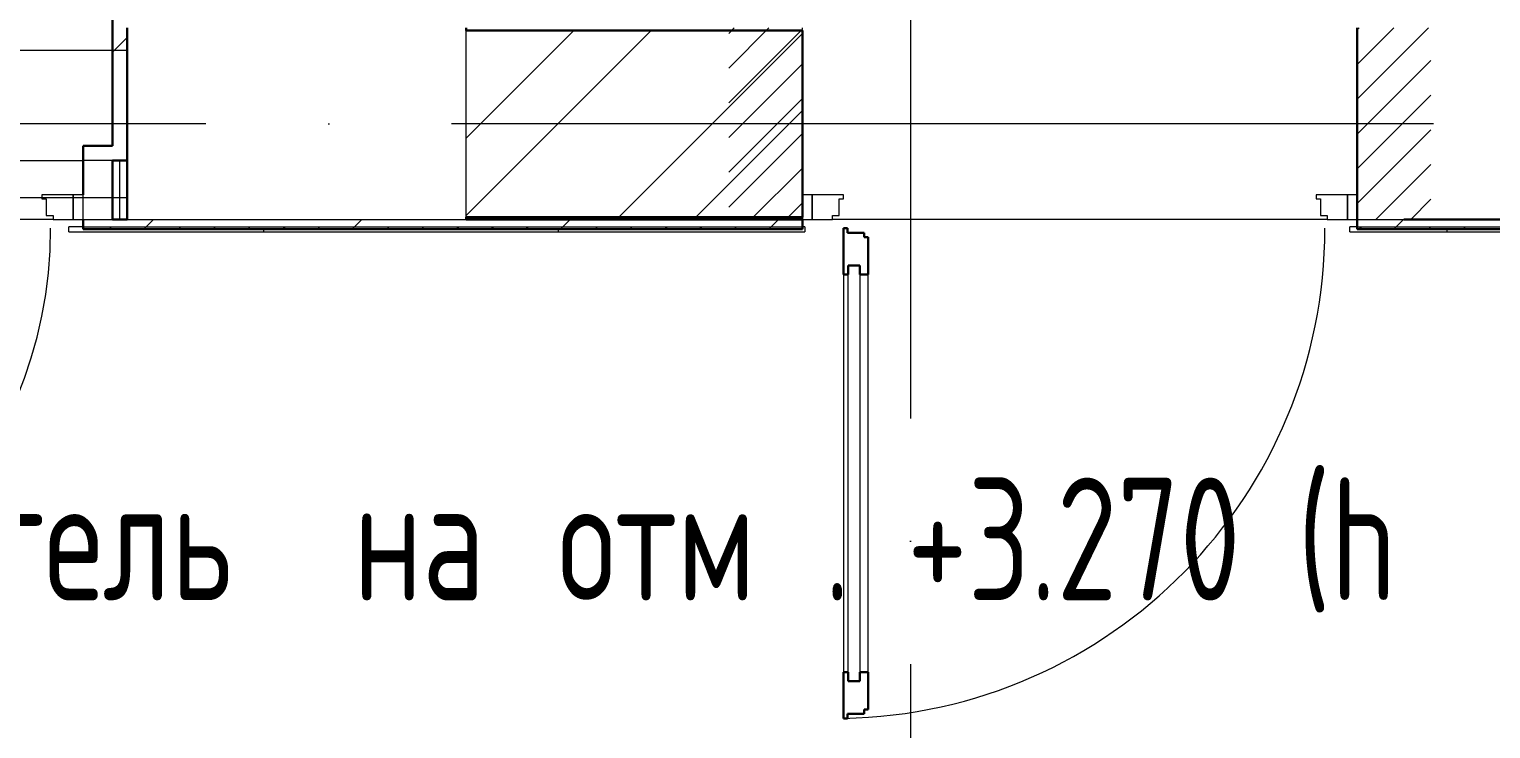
# Model space of a CAD drawing. Header units: millimetres. Extents: x -586848 to 520591, y -385801 to 675781.
# Drawn here: x -35007 to -32031, y -144465 to -143040 of the extents above; entities that cross this region are included whole.
import ezdxf
from ezdxf import colors
from ezdxf.entities.mleader import LeaderData, LeaderLine
from ezdxf.math import Vec2, Vec3

# ---------------------------------------------------------------- set-up
doc = ezdxf.new("R2010")
doc.units = ezdxf.units.MM
for name, pattern in [('ADSK_Линия сетки', [25, 20, -2.5, 0, -2.5]), ('ADSK_Сверху', [450, 300, -150]), ('ADSK_Штриховая_ш2 п1_5', [4.5, 3, -1.5])]:
    doc.linetypes.add(name, pattern=pattern)
for name, color, linetype, lineweight in [('RC-Выноски', 7, 'Continuous', 0), ('Аннотация', 7, 'Continuous', 18), ('Двери', 252, 'Continuous', 9), ('Линии', 7, 'Continuous', 9), ('Ограждение', 252, 'Continuous', 9), ('Оси', 252, 'Continuous', 9), ('Стены внутренние', 7, 'Continuous', 18), ('Стены наружные', 7, 'Continuous', 18), ('Стены штриховка', 7, 'Continuous', 9)]:
    doc.layers.add(name, color=color, linetype=linetype, lineweight=lineweight)
doc.layers.add('Двери открывание', color=7, linetype='Continuous', lineweight=9, true_color=0xc0c0c0)
doc.styles.add('GOST Common_3', font='', dxfattribs={"height": 3.5})
doc.styles.add('RubezhCAD', font='', dxfattribs={"oblique": 10})
doc.styles.get('GOST Common_3').set_extended_font_data('GOST 2.304 type A')
doc.styles.get('RubezhCAD').set_extended_font_data('GOST type A')

# ---------------------------------------------------------------- blocks, each defined once
blk = doc.blocks.new('1 этаж')
at = {"layer": 'Двери', "lineweight": 18, "true_color": 0x636466}
h = blk.add_hatch(dxfattribs=at)
h.set_pattern_fill('FP_2', color=251, angle=180, style=0, pattern_type=2)
h.set_pattern_definition([(225, (-46185.8, -11543.73), (35.3553, -35.3553), [])])
h.paths.add_polyline_path([(-45595.8, -11738.7), (-45595.8, -11348.7), (-45745.8, -11348.7), (-45745.8, -11738.7)])
h.paths.add_polyline_path([(-47025.8, -11738.7), (-46875.8, -11738.7), (-46875.8, -11348.7), (-47025.8, -11348.7)])
at = {"layer": 'Ограждение', "true_color": 0x636466}
h = blk.add_hatch(dxfattribs=at)
h.set_pattern_fill('FP_27', color=251, style=0, pattern_type=2)
h.set_pattern_definition([(0, (-32129.8, 96), (0, 600), []), (90, (-32129.8, 96), (-600, 4e-14), [])])
h.paths.add_polyline_path([(-46875.8, -11763.7), (-46870.8, -11763.7), (-46870.8, -11753.7), (-46875.8, -11753.7), (-46875.8, -11758.7), (-48340.8, -11758.7), (-48340.8, -11753.7), (-48369.8, -11753.7), (-48369.8, -11763.7), (-47393.4, -11763.7)])
h = blk.add_hatch(dxfattribs=at)
h.set_pattern_fill('FP_26', color=251, style=0, pattern_type=2)
h.set_pattern_definition([(0, (-32119.8, 96), (0, 600), []), (90, (-32119.8, 96), (-600, 4e-14), [])])
h.paths.add_polyline_path([(-44345.8, -11763.7), (-44350.8, -11758.7), (-45745.8, -11758.7), (-45745.8, -11753.7), (-45760.8, -11753.7), (-45760.8, -11763.7), (-44350.8, -11763.7)])
at = {"layer": 'Двери', "color": 251, "linetype": 'ADSK_Штриховая_ш2 п1_5', "true_color": 0x636466}
for p, q in [((-46875.8, -11738.7), (-46875.8, -11348.7)), ((-45745.8, -11348.7), (-45745.8, -11738.7)), ((-47025.8, -11738.7), (-46875.8, -11738.7)), ((-45745.8, -11738.7), (-45595.8, -11738.7))]:
    blk.add_line(p, q, dxfattribs=at)
at = {"layer": 'Двери', "color": 251, "true_color": 0x636466}
for p, q in [((-48360.8, -11688.7), (-48424.8, -11688.7)), ((-48424.8, -11688.7), (-48424.8, -11696.7)), ((-48424.8, -11696.7), (-48415.8, -11696.7)), ((-48415.8, -11696.7), (-48415.8, -11730.7)), ((-48340.8, -11688.7), (-48360.8, -11688.7)), ((-48360.8, -11688.7), (-48360.8, -11738.7)), ((-48360.8, -11738.7), (-48360.8, -11688.7)), ((-48340.8, -11738.7), (-48340.8, -11688.7)), ((-46875.8, -11688.7), (-46875.8, -11738.7)), ((-46855.8, -11688.7), (-46875.8, -11688.7)), ((-46855.8, -11738.7), (-46855.8, -11688.7)), ((-46791.8, -11688.7), (-46855.8, -11688.7)), ((-46855.8, -11688.7), (-46855.8, -11738.7)), ((-46800.8, -11730.7), (-46800.8, -11696.7)), ((-46800.8, -11696.7), (-46791.8, -11696.7)), ((-46791.8, -11696.7), (-46791.8, -11688.7)), ((-45765.8, -11688.7), (-45829.8, -11688.7)), ((-45829.8, -11688.7), (-45829.8, -11696.7)), ((-45829.8, -11696.7), (-45820.8, -11696.7)), ((-45820.8, -11696.7), (-45820.8, -11730.7)), ((-45745.8, -11688.7), (-45765.8, -11688.7)), ((-45765.8, -11688.7), (-45765.8, -11738.7)), ((-45765.8, -11738.7), (-45765.8, -11688.7)), ((-45745.8, -11738.7), (-45745.8, -11688.7)), ((-48415.8, -11730.7), (-48401.8, -11730.7)), ((-48401.8, -11730.7), (-48401.8, -11738.7)), ((-48401.8, -11738.7), (-48360.8, -11738.7)), ((-48360.8, -11738.7), (-48340.8, -11738.7)), ((-46875.8, -11738.7), (-46855.8, -11738.7)), ((-46855.8, -11738.7), (-46814.8, -11738.7)), ((-46814.8, -11738.7), (-46814.8, -11730.7)), ((-46814.8, -11730.7), (-46800.8, -11730.7)), ((-45820.8, -11730.7), (-45806.8, -11730.7)), ((-45806.8, -11730.7), (-45806.8, -11738.7)), ((-45806.8, -11738.7), (-45765.8, -11738.7)), ((-45765.8, -11738.7), (-45745.8, -11738.7)), ((-46782.8, -11832.7), (-46758.8, -11832.7)), ((-46782.8, -12678.7), (-46782.8, -11832.7)), ((-46758.8, -11832.7), (-46758.8, -12678.7)), ((-46791.8, -11850.7), (-46791.8, -12660.7)), ((-46741.8, -12660.7), (-46741.8, -11850.7)), ((-46758.8, -12678.7), (-46782.8, -12678.7))]:
    blk.add_line(p, q, dxfattribs=at)
at = {"layer": 'Двери', "color": 251, "lineweight": 30, "true_color": 0x636466}
for p, q in [((-46783.8, -11756.7), (-46791.8, -11756.7)), ((-46791.8, -11756.7), (-46791.8, -11850.7)), ((-46783.8, -11765.7), (-46783.8, -11756.7)), ((-46749.8, -11765.7), (-46783.8, -11765.7)), ((-46749.8, -11774.7), (-46749.8, -11765.7)), ((-46741.8, -11774.7), (-46749.8, -11774.7)), ((-46741.8, -11850.7), (-46741.8, -11774.7)), ((-46782.8, -11832.7), (-46782.8, -11850.7)), ((-46758.8, -11832.7), (-46782.8, -11832.7)), ((-46758.8, -11850.7), (-46758.8, -11832.7)), ((-46782.8, -11850.7), (-46791.8, -11850.7)), ((-46741.8, -11850.7), (-46758.8, -11850.7)), ((-46791.8, -12660.7), (-46791.8, -12754.7)), ((-46782.8, -12660.7), (-46791.8, -12660.7)), ((-46782.8, -12678.7), (-46782.8, -12660.7)), ((-46758.8, -12678.7), (-46782.8, -12678.7)), ((-46758.8, -12660.7), (-46758.8, -12678.7)), ((-46741.8, -12660.7), (-46758.8, -12660.7)), ((-46741.8, -12736.7), (-46741.8, -12660.7)), ((-46749.8, -12745.7), (-46749.8, -12736.7)), ((-46749.8, -12736.7), (-46741.8, -12736.7)), ((-46791.8, -12754.7), (-46783.8, -12754.7)), ((-46783.8, -12754.7), (-46783.8, -12745.7)), ((-46783.8, -12745.7), (-46749.8, -12745.7))]:
    blk.add_line(p, q, dxfattribs=at)
at = {"layer": 'Двери открывание', "color": 251, "true_color": 0x636466}
for centre, radius, start in [((-49304.8, -11756.7), 898, 271.1485), ((-46809.8, -11756.7), 998, 271.0334)]:
    blk.add_arc(centre, radius, start, 0, dxfattribs=at)
at = {"layer": 'Линии', "color": 251, "linetype": 'ADSK_Сверху', "ltscale": 100, "true_color": 0x636466}
for p, q in [((-59080.8, -11393.7), (-48250.8, -11393.7)), ((-59080.8, -11693.7), (-48250.8, -11693.7))]:
    blk.add_line(p, q, dxfattribs=at)
at = {"layer": 'Ограждение', "color": 251, "true_color": 0x636466}
for p, q in [((-48369.8, -11763.7), (-48369.8, -11753.7)), ((-48340.8, -11753.7), (-48369.8, -11753.7)), ((-46870.8, -11753.7), (-46875.8, -11753.7)), ((-46870.8, -11753.7), (-46870.8, -11763.7)), ((-45760.8, -11763.7), (-45760.8, -11753.7)), ((-45745.8, -11753.7), (-45760.8, -11753.7)), ((-48369.8, -11763.7), (-46870.8, -11763.7)), ((-45760.8, -11763.7), (-44345.8, -11763.7))]:
    blk.add_line(p, q, dxfattribs=at)
at = {"layer": 'Оси', "color": 251, "linetype": 'ADSK_Линия сетки', "ltscale": 100, "true_color": 0x636466}
for p, q in [((-46655.8, -2643.7), (-46655.8, -33769.9)), ((4411.5, -11543.7), (-72528.1, -11543.7))]:
    blk.add_line(p, q, dxfattribs=at)
at = {"layer": 'Стены внутренние', "color": 251, "lineweight": 30, "true_color": 0x636466}
for p, q in [((-47560.8, -11353.7), (-47560.8, -11348.7)), ((-45745.8, -11348.7), (-45745.8, -11738.7)), ((-48250.8, -11618.7), (-48250.8, -11738.7)), ((-47560.8, -11738.7), (-47560.8, -11733.7))]:
    blk.add_line(p, q, dxfattribs=at)
at = {"layer": 'Стены внутренние', "color": 251, "true_color": 0x636466}
for p, q in [((-47560.8, -11733.7), (-47560.8, -11353.7)), ((-48265.8, -11738.7), (-48265.8, -11618.7)), ((-48250.8, -11738.7), (-47560.8, -11738.7)), ((-45806.8, -11738.7), (-46814.8, -11738.7)), ((-45745.8, -11738.7), (-45650.8, -11738.7))]:
    blk.add_line(p, q, dxfattribs=at)
at = {"layer": 'Стены наружные', "color": 251, "lineweight": 30, "true_color": 0x636466}
for p, q in [((-48280.8, -11318.7), (-48280.8, -11588.7)), ((-48250.8, -11618.7), (-48250.8, -11348.7)), ((-46875.8, -11353.7), (-47560.8, -11353.7)), ((-46875.8, -11733.7), (-46875.8, -11353.7)), ((-48340.8, -11588.7), (-48340.8, -11688.7)), ((-48280.8, -11588.7), (-48340.8, -11588.7)), ((-48280.8, -11738.7), (-48280.8, -11618.7)), ((-48280.8, -11618.7), (-48250.8, -11618.7)), ((-48340.8, -11738.7), (-48340.8, -11758.7)), ((-48250.8, -11738.7), (-48280.8, -11738.7)), ((-47560.8, -11733.7), (-46875.8, -11733.7)), ((-46875.8, -11738.7), (-47560.8, -11738.7)), ((-46875.8, -11758.7), (-46875.8, -11738.7)), ((-45745.8, -11738.7), (-45745.8, -11758.7)), ((-45206.8, -11738.7), (-45650.8, -11738.7)), ((-48340.8, -11758.7), (-46875.8, -11758.7)), ((-45745.8, -11758.7), (-44350.8, -11758.7))]:
    blk.add_line(p, q, dxfattribs=at)
at = {"layer": 'Стены наружные', "color": 251, "linetype": 'Continuous', "lineweight": 9, "true_color": 0x636466}
for p, q in [((-48280.8, -11398.1), (-48250.8, -11368.1)), ((-47560.8, -11573.3), (-47341.3, -11353.7)), ((-47560.8, -11730.4), (-47184.1, -11353.7)), ((-47249.8, -11733.7), (-46875.8, -11359.7)), ((-47092.6, -11733.7), (-46875.8, -11516.9)), ((-48287.9, -11758.7), (-48282.9, -11753.7)), ((-48217.2, -11758.7), (-48212.2, -11753.7)), ((-48212.2, -11753.7), (-48197.2, -11738.7)), ((-48146.5, -11758.7), (-48141.5, -11753.7)), ((-48075.8, -11758.7), (-48070.8, -11753.7)), ((-48005.1, -11758.7), (-48000.1, -11753.7)), ((-47934.4, -11758.7), (-47929.4, -11753.7)), ((-47863.6, -11758.7), (-47858.6, -11753.7)), ((-47792.9, -11758.7), (-47787.9, -11753.7)), ((-47787.9, -11753.7), (-47772.9, -11738.7)), ((-47722.2, -11758.7), (-47717.2, -11753.7)), ((-47651.5, -11758.7), (-47646.5, -11753.7)), ((-47580.8, -11758.7), (-47575.8, -11753.7)), ((-47510.1, -11758.7), (-47505.1, -11753.7)), ((-47439.4, -11758.7), (-47434.4, -11753.7)), ((-47368.7, -11758.7), (-47363.7, -11753.7)), ((-47363.7, -11753.7), (-47348.7, -11738.7)), ((-47298, -11758.7), (-47293, -11753.7)), ((-47227.2, -11758.7), (-47222.2, -11753.7)), ((-47156.5, -11758.7), (-47151.5, -11753.7)), ((-47085.8, -11758.7), (-47080.8, -11753.7)), ((-47015.1, -11758.7), (-47010.1, -11753.7)), ((-46944.4, -11758.7), (-46939.4, -11753.7)), ((-46939.4, -11753.7), (-46924.4, -11738.7)), ((-45742.3, -11758.7), (-45737.3, -11753.7)), ((-45671.6, -11758.7), (-45666.6, -11753.7)), ((-45666.6, -11753.7), (-45651.6, -11738.7)), ((-45600.9, -11758.7), (-45595.9, -11753.7)), ((-45530.2, -11758.7), (-45525.2, -11753.7))]:
    blk.add_line(p, q, dxfattribs=at)
at = {"layer": 'Стены наружные', "color": 251, "true_color": 0x636466}
for p, q in [((-49370.8, -11618.7), (-48340.8, -11618.7)), ((-48401.8, -11738.7), (-49309.8, -11738.7))]:
    blk.add_line(p, q, dxfattribs=at)
at = {"layer": 'Стены штриховка', "color": 251, "true_color": 0x636466}
for p, q in [((-48280.8, -11618.7), (-48340.8, -11618.7)), ((-48340.8, -11738.7), (-48280.8, -11738.7)), ((-48340.8, -11753.7), (-46875.8, -11753.7)), ((-45745.8, -11753.7), (-44355.8, -11753.7))]:
    blk.add_line(p, q, dxfattribs=at)
at = {"layer": 'Аннотация', "color": 251, "true_color": 0x636466, "style": 'GOST Common_3', "width": 0.9}
for s, p in [('. +3.270 (h', (-46831.4, -12514.4)), ('Ригель', (-48849.5, -12514.4)), ('на', (-47789.9, -12514.4)), ('отм', (-47373.2, -12514.4))]:
    blk.add_text(s, height=250, dxfattribs=at).set_placement(p)

msp = doc.modelspace()

# ---------------------------------------------------------------- block references
msp.add_blockref('1 этаж', (13443.4, -131688.8))

# ---------------------------------------------------------------- leaders
at = {"layer": 'RC-Выноски', "linetype": 'Continuous', "ltscale": 15}
ml = msp.add_multileader_mtext('Standard', dxfattribs=at)
ml.set_content('{\\H0.91667x;РЦ2 - }КПСВВнг(А)-LSLTx 1x2x1,0', color=256, style='RubezhCAD')
ml.set_leader_properties()
ml.build(insert=Vec2(0, 0))
ml.multileader.update_dxf_attribs({"has_text_frame": 1, "text_left_attachment_type": 6, "text_right_attachment_type": 6, "dogleg_length": 2, "arrow_head_size": 400, "scale": 100})
ctx = ml.context
ctx.base_point, ctx.scale, ctx.char_height, ctx.arrow_head_size, ctx.landing_gap_size, ctx.plane_origin = Vec3(-27986, -143715.9), 100, 250, 400, 100, Vec3(-555663.3, -182432.5)
ctx.left_attachment, ctx.right_attachment, ctx.text_align_type = 6, 6, 2
notes = []
notes.append((ctx, [(1, (1, 1, 0), (-23338.8, -143715.9), (-1, 0), 200, [(0, [(-21910.7, -144962.5)], 0, [])])]))
ctx.mtext.insert, ctx.mtext.width, ctx.mtext.alignment, ctx.mtext.flow_direction = Vec3(-23638.8, -143415.9), 5324.915, 3, 5
ml = msp.add_multileader_mtext('Standard', dxfattribs=at)
ml.set_content('{\\H0.91667x;Р1 - }КПСВВнг(А)-LSLTx 1x2x1,0', color=256, style='RubezhCAD')
ml.set_leader_properties()
ml.build(insert=Vec2(0, 0))
ml.multileader.update_dxf_attribs({"has_text_frame": 1, "text_left_attachment_type": 6, "text_right_attachment_type": 6, "dogleg_length": 2, "arrow_head_size": 400, "scale": 100})
ctx = ml.context
ctx.base_point, ctx.scale, ctx.char_height, ctx.arrow_head_size, ctx.landing_gap_size, ctx.plane_origin = Vec3(-16626.6, -143849.9), 100, 250, 400, 100, Vec3(-544516.8, -182566.5)
ctx.left_attachment, ctx.right_attachment, ctx.text_align_type = 6, 6, 2
notes.append((ctx, [(1, (1, 1, 0), (-12192.2, -143849.9), (-1, 0), 200, [(0, [(-10764.1, -145096.4)], 0, [])])]))
ctx.mtext.insert, ctx.mtext.width, ctx.mtext.alignment, ctx.mtext.flow_direction = Vec3(-12492.2, -143549.9), 5324.915, 3, 5
for ctx, leaders in notes:
    for number, flags, end, landing, length, lines in leaders:
        leader = LeaderData()
        leader.index, (leader.has_last_leader_line, leader.has_dogleg_vector, leader.attachment_direction) = number, flags
        leader.last_leader_point, leader.dogleg_vector, leader.dogleg_length = Vec3(end), Vec3(landing), length
        for number, points, colour, breaks in lines:
            line = LeaderLine()
            line.index, line.vertices, line.color, line.breaks = number, Vec3.list(points), colors.encode_raw_color(colour), breaks
            leader.lines.append(line)
        ctx.leaders.append(leader)

doc.saveas('drawing.dxf')
